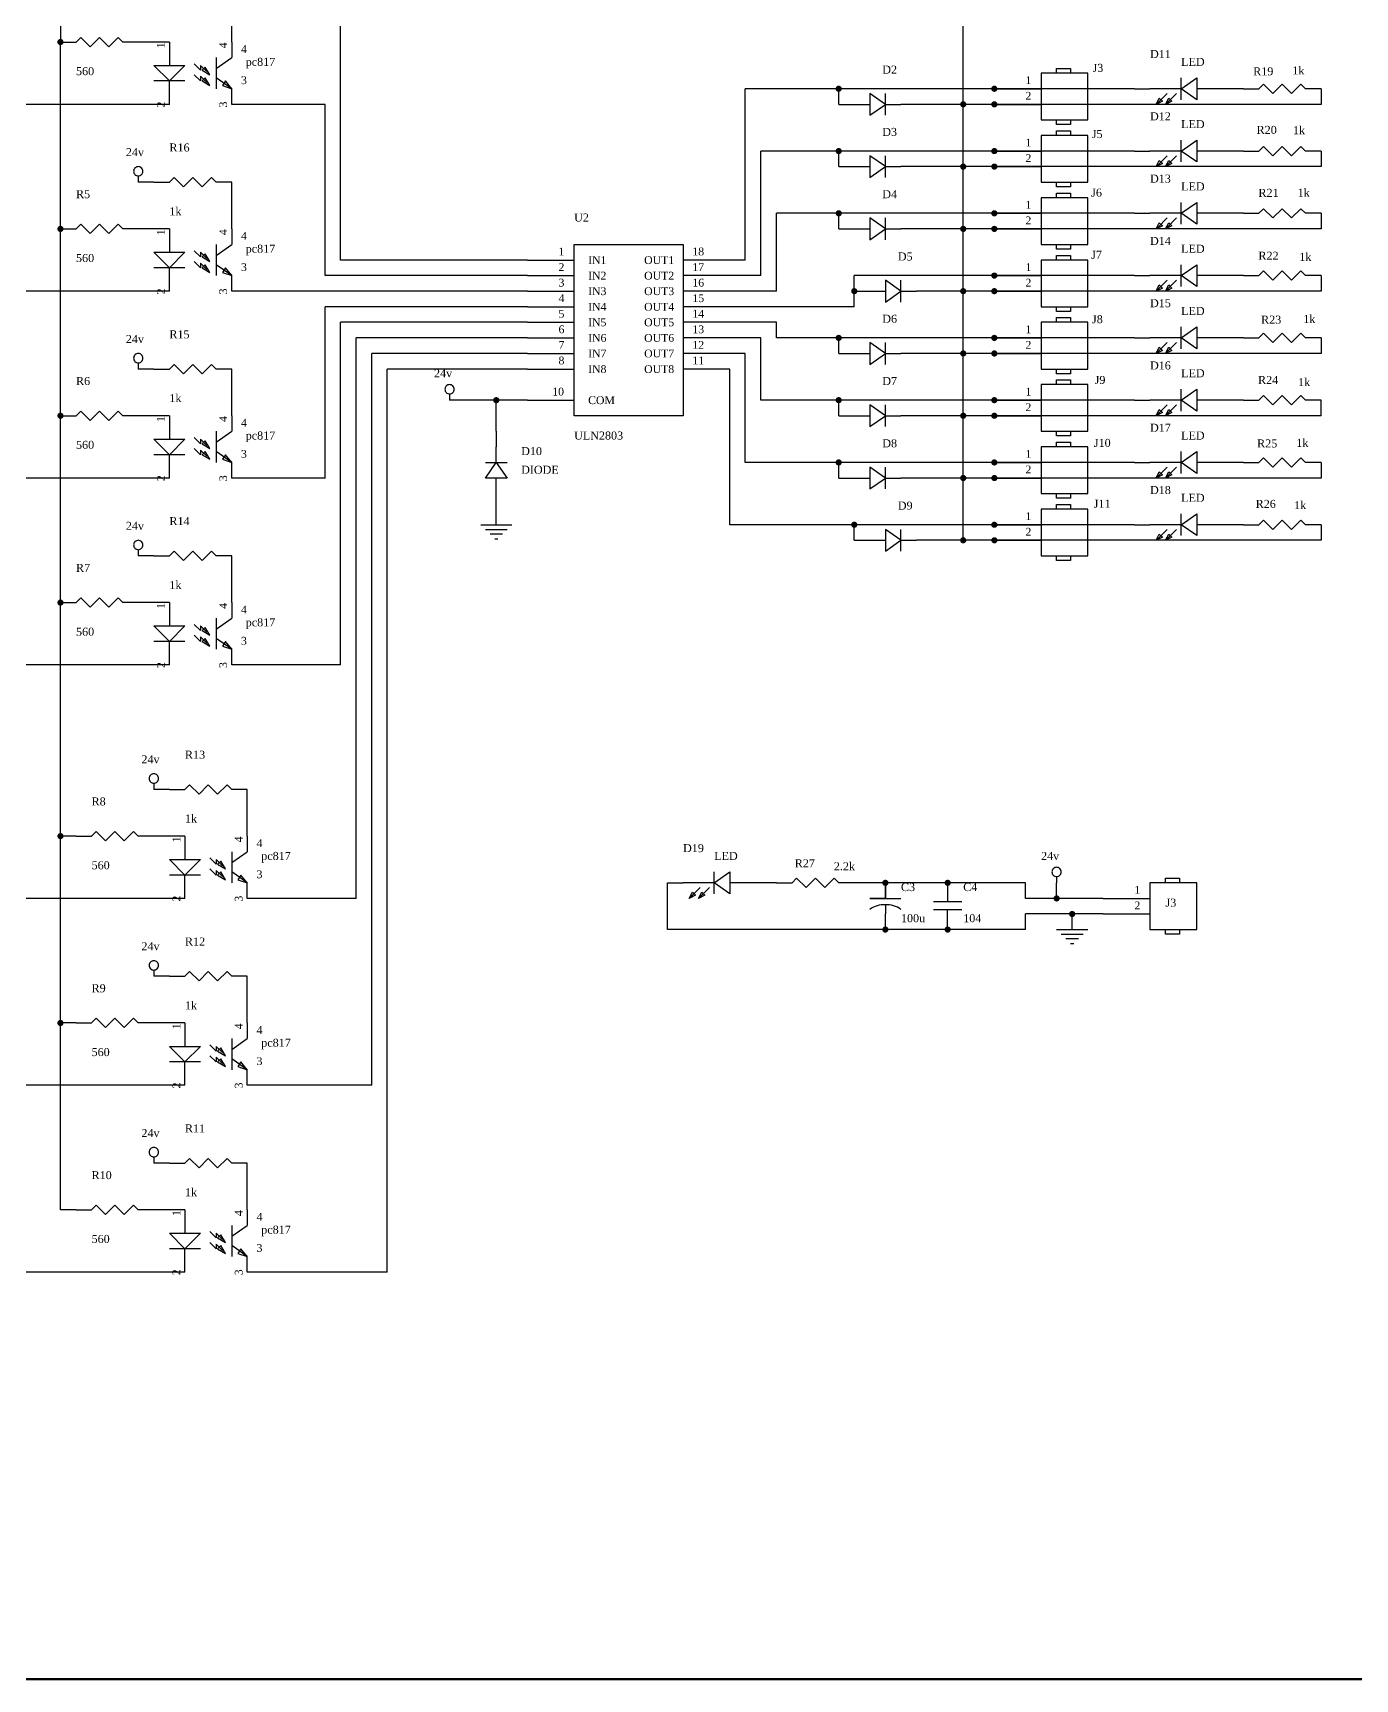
# Model space of a CAD drawing. Header units: inches. Extents: x 10 to 2893, y 8 to 851.
# Drawn here: x 193.2 to 409, y 9.5 to 278 of the extents above; entities that cross this region are included whole.
import ezdxf

# ---------------------------------------------------------------- set-up
doc = ezdxf.new("R2010")
doc.units = ezdxf.units.IN
doc.header["$MEASUREMENT"] = 0
doc.layers.add('net dam', color=7, linetype='Continuous', lineweight=35)
for name, color, linetype in [('PARTS', 7, 'Continuous'), ('PARTTEXT', 7, 'Continuous'), ('WIRE', 7, 'Continuous')]:
    doc.layers.add(name, color=color, linetype=linetype)
doc.styles.get("Standard").update_dxf_attribs({"font": 'times_0.ttf'})

msp = doc.modelspace()

# ---------------------------------------------------------------- linework, layer by layer
at = {"layer": 'net dam', "color": 7, "lineweight": 60}
msp.add_lwpolyline([(10.23, 9.5), (10.23, 850.5), (1199.23, 850.5), (1199.23, 9.5), (10.23, 9.5)], close=True, dxfattribs=at)
at = {"layer": 'PARTS'}
for p, q in [((197.69, 276.55), (200.23, 276.55)), ((210.39, 276.55), (207.85, 276.55)), ((215.47, 276.55), (215.47, 274.01)), ((225.63, 276.55), (225.63, 274.01)), ((215.47, 266.39), (215.47, 268.93)), ((225.63, 266.39), (225.63, 268.93)), ((350.09, 268.93), (357.71, 268.93)), ((372.95, 268.93), (375.49, 268.93)), ((388.19, 268.93), (385.65, 268.93)), ((390.73, 268.93), (393.27, 268.93)), ((403.43, 268.93), (400.89, 268.93)), ((324.69, 266.39), (327.23, 266.39)), ((337.39, 266.39), (334.85, 266.39)), ((350.09, 266.39), (357.71, 266.39)), ((350.09, 258.77), (357.71, 258.77)), ((372.95, 258.77), (375.49, 258.77)), ((388.19, 258.77), (385.65, 258.77)), ((390.73, 258.77), (393.27, 258.77)), ((403.43, 258.77), (400.89, 258.77)), ((324.69, 256.23), (327.23, 256.23)), ((337.39, 256.23), (334.85, 256.23)), ((350.09, 256.23), (357.71, 256.23)), ((212.93, 253.69), (215.47, 253.69)), ((225.63, 253.69), (223.09, 253.69)), ((350.09, 248.61), (357.71, 248.61)), ((372.95, 248.61), (375.49, 248.61)), ((388.19, 248.61), (385.65, 248.61)), ((390.73, 248.61), (393.27, 248.61)), ((403.43, 248.61), (400.89, 248.61)), ((197.69, 246.07), (200.23, 246.07)), ((210.39, 246.07), (207.85, 246.07)), ((215.47, 246.07), (215.47, 243.53)), ((225.63, 246.07), (225.63, 243.53)), ((324.69, 246.07), (327.23, 246.07)), ((337.39, 246.07), (334.85, 246.07)), ((350.09, 246.07), (357.71, 246.07)), ((273.89, 240.99), (281.51, 240.99)), ((306.91, 240.99), (299.29, 240.99)), ((215.47, 235.91), (215.47, 238.45)), ((225.63, 235.91), (225.63, 238.45)), ((273.89, 238.45), (281.51, 238.45)), ((306.91, 238.45), (299.29, 238.45)), ((350.09, 238.45), (357.71, 238.45)), ((372.95, 238.45), (375.49, 238.45)), ((388.19, 238.45), (385.65, 238.45)), ((390.73, 238.45), (393.27, 238.45)), ((403.43, 238.45), (400.89, 238.45)), ((273.89, 235.91), (281.51, 235.91)), ((306.91, 235.91), (299.29, 235.91)), ((327.23, 235.91), (329.77, 235.91)), ((339.93, 235.91), (337.39, 235.91)), ((350.09, 235.91), (357.71, 235.91)), ((273.89, 233.37), (281.51, 233.37)), ((306.91, 233.37), (299.29, 233.37)), ((273.89, 230.83), (281.51, 230.83)), ((273.89, 228.29), (281.51, 228.29)), ((306.91, 230.83), (299.29, 230.83)), ((306.91, 228.29), (299.29, 228.29)), ((350.09, 228.29), (357.71, 228.29)), ((372.95, 228.29), (375.49, 228.29)), ((388.19, 228.29), (385.65, 228.29)), ((390.73, 228.29), (393.27, 228.29)), ((403.43, 228.29), (400.89, 228.29)), ((273.89, 225.75), (281.51, 225.75)), ((306.91, 225.75), (299.29, 225.75)), ((324.69, 225.75), (327.23, 225.75)), ((337.39, 225.75), (334.85, 225.75)), ((350.09, 225.75), (357.71, 225.75)), ((212.93, 223.21), (215.47, 223.21)), ((225.63, 223.21), (223.09, 223.21)), ((273.89, 223.21), (281.51, 223.21)), ((306.91, 223.21), (299.29, 223.21)), ((273.89, 218.13), (281.51, 218.13)), ((350.09, 218.13), (357.71, 218.13)), ((372.95, 218.13), (375.49, 218.13)), ((388.19, 218.13), (385.65, 218.13)), ((390.73, 218.13), (393.27, 218.13)), ((403.43, 218.13), (400.89, 218.13)), ((197.69, 215.59), (200.23, 215.59)), ((210.39, 215.59), (207.85, 215.59)), ((215.47, 215.59), (215.47, 213.05)), ((225.63, 215.59), (225.63, 213.05)), ((324.69, 215.59), (327.23, 215.59)), ((337.39, 215.59), (334.85, 215.59)), ((350.09, 215.59), (357.71, 215.59)), ((268.81, 213.05), (268.81, 210.51)), ((215.47, 205.43), (215.47, 207.97)), ((225.63, 205.43), (225.63, 207.97)), ((350.09, 207.97), (357.71, 207.97)), ((372.95, 207.97), (375.49, 207.97)), ((388.19, 207.97), (385.65, 207.97)), ((390.73, 207.97), (393.27, 207.97)), ((403.43, 207.97), (400.89, 207.97)), ((324.69, 205.43), (327.23, 205.43)), ((337.39, 205.43), (334.85, 205.43)), ((350.09, 205.43), (357.71, 205.43)), ((268.81, 200.35), (268.81, 202.89)), ((350.09, 197.81), (357.71, 197.81)), ((372.95, 197.81), (375.49, 197.81)), ((388.19, 197.81), (385.65, 197.81)), ((390.73, 197.81), (393.27, 197.81)), ((403.43, 197.81), (400.89, 197.81)), ((327.23, 195.27), (329.77, 195.27)), ((339.93, 195.27), (337.39, 195.27)), ((350.09, 195.27), (357.71, 195.27)), ((212.93, 192.73), (215.47, 192.73)), ((225.63, 192.73), (223.09, 192.73)), ((197.69, 185.11), (200.23, 185.11)), ((210.39, 185.11), (207.85, 185.11)), ((215.47, 185.11), (215.47, 182.57)), ((225.63, 185.11), (225.63, 182.57)), ((215.47, 174.95), (215.47, 177.49)), ((225.63, 174.95), (225.63, 177.49)), ((215.47, 154.63), (218.01, 154.63)), ((228.17, 154.63), (225.63, 154.63)), ((200.23, 147.01), (202.77, 147.01)), ((212.93, 147.01), (210.39, 147.01)), ((218.01, 147.01), (218.01, 144.47)), ((228.17, 147.01), (228.17, 144.47)), ((218.01, 136.85), (218.01, 139.39)), ((228.17, 136.85), (228.17, 139.39)), ((296.75, 139.39), (299.29, 139.39)), ((311.99, 139.39), (309.45, 139.39)), ((314.53, 139.39), (317.07, 139.39)), ((327.23, 139.39), (324.69, 139.39)), ((332.31, 139.39), (332.31, 136.85)), ((342.47, 139.39), (342.47, 136.85)), ((332.31, 131.77), (332.31, 134.31)), ((342.47, 131.77), (342.47, 134.31)), ((367.87, 136.85), (375.49, 136.85)), ((367.87, 134.31), (375.49, 134.31)), ((215.47, 124.15), (218.01, 124.15)), ((228.17, 124.15), (225.63, 124.15)), ((200.23, 116.53), (202.77, 116.53)), ((212.93, 116.53), (210.39, 116.53)), ((218.01, 116.53), (218.01, 113.99)), ((228.17, 116.53), (228.17, 113.99)), ((218.01, 106.37), (218.01, 108.91)), ((228.17, 106.37), (228.17, 108.91)), ((215.47, 93.67), (218.01, 93.67)), ((228.17, 93.67), (225.63, 93.67)), ((200.23, 86.05), (202.77, 86.05)), ((212.93, 86.05), (210.39, 86.05)), ((218.01, 86.05), (218.01, 83.51)), ((228.17, 86.05), (228.17, 83.51)), ((218.01, 75.89), (218.01, 78.43)), ((228.17, 75.89), (228.17, 78.43))]:
    msp.add_line(p, q, dxfattribs=at)
for points in [[(200.23, 276.55), (200.99, 277.31)], [(200.99, 277.31), (202.52, 275.79)], [(202.52, 275.79), (204.04, 277.31)], [(204.04, 277.31), (205.56, 275.79)], [(205.56, 275.79), (207.09, 277.31)], [(207.09, 277.31), (207.85, 276.55)], [(215.47, 274.01), (215.47, 272.74)], [(223.09, 274.01), (223.09, 268.93)], [(223.09, 272.23), (225.63, 274.01)], [(220.55, 271.98), (219.53, 272.99)], [(220.55, 272.74), (220.55, 271.98)], [(221.57, 271.72), (220.55, 272.74)], [(360.25, 271.47), (360.25, 271.47), (360.25, 272.23), (362.54, 272.23), (362.54, 271.47)], [(218.01, 270.2), (212.93, 270.2)], [(215.47, 268.93), (215.47, 270.2)], [(220.55, 270.2), (219.53, 271.21)], [(220.55, 270.96), (220.55, 270.2)], [(221.57, 269.94), (220.55, 270.96)], [(225.63, 268.93), (223.09, 270.71)], [(380.57, 268.93), (375.49, 268.93)], [(380.57, 267.15), (380.57, 270.71)], [(385.65, 268.93), (383.11, 268.93)], [(393.27, 268.93), (394.03, 269.69)], [(394.03, 269.69), (395.56, 268.17)], [(395.56, 268.17), (397.08, 269.69)], [(397.08, 269.69), (398.6, 268.17)], [(398.6, 268.17), (400.13, 269.69)], [(400.13, 269.69), (400.89, 268.93)], [(327.23, 266.39), (329.77, 266.39)], [(332.31, 264.61), (332.31, 268.17)], [(332.31, 266.39), (334.85, 266.39)], [(376.76, 266.64), (378.28, 268.17)], [(378.28, 266.64), (379.81, 268.17)], [(362.54, 263.85), (362.54, 263.85), (362.54, 263.09), (360.25, 263.09), (360.25, 263.85)], [(360.25, 261.31), (360.25, 261.31), (360.25, 262.07), (362.54, 262.07), (362.54, 261.31)], [(380.57, 256.99), (380.57, 260.55)], [(332.31, 254.45), (332.31, 258.01)], [(380.57, 258.77), (375.49, 258.77)], [(376.76, 256.48), (378.28, 258.01)], [(378.28, 256.48), (379.81, 258.01)], [(385.65, 258.77), (383.11, 258.77)], [(393.27, 258.77), (394.03, 259.53)], [(394.03, 259.53), (395.56, 258.01)], [(395.56, 258.01), (397.08, 259.53)], [(397.08, 259.53), (398.6, 258.01)], [(398.6, 258.01), (400.13, 259.53)], [(400.13, 259.53), (400.89, 258.77)], [(327.23, 256.23), (329.77, 256.23)], [(332.31, 256.23), (334.85, 256.23)], [(210.39, 254.7), (210.39, 253.69)], [(215.47, 253.69), (216.23, 254.45)], [(216.23, 254.45), (217.76, 252.93)], [(217.76, 252.93), (219.28, 254.45)], [(219.28, 254.45), (220.8, 252.93)], [(220.8, 252.93), (222.33, 254.45)], [(222.33, 254.45), (223.09, 253.69)], [(362.54, 253.69), (362.54, 253.69), (362.54, 252.93), (360.25, 252.93), (360.25, 253.69)], [(360.25, 251.15), (360.25, 251.15), (360.25, 251.91), (362.54, 251.91), (362.54, 251.15)], [(380.57, 246.83), (380.57, 250.39)], [(332.31, 244.29), (332.31, 247.85)], [(380.57, 248.61), (375.49, 248.61)], [(376.76, 246.32), (378.28, 247.85)], [(378.28, 246.32), (379.81, 247.85)], [(385.65, 248.61), (383.11, 248.61)], [(393.27, 248.61), (394.03, 249.37)], [(394.03, 249.37), (395.56, 247.85)], [(395.56, 247.85), (397.08, 249.37)], [(397.08, 249.37), (398.6, 247.85)], [(398.6, 247.85), (400.13, 249.37)], [(400.13, 249.37), (400.89, 248.61)], [(200.23, 246.07), (200.99, 246.83)], [(200.99, 246.83), (202.52, 245.31)], [(202.52, 245.31), (204.04, 246.83)], [(204.04, 246.83), (205.56, 245.31)], [(205.56, 245.31), (207.09, 246.83)], [(207.09, 246.83), (207.85, 246.07)], [(327.23, 246.07), (329.77, 246.07)], [(332.31, 246.07), (334.85, 246.07)], [(215.47, 243.53), (215.47, 242.26)], [(220.55, 241.5), (219.53, 242.51)], [(220.55, 242.26), (220.55, 241.5)], [(221.57, 241.24), (220.55, 242.26)], [(223.09, 243.53), (223.09, 238.45)], [(223.09, 241.75), (225.63, 243.53)], [(362.54, 243.53), (362.54, 243.53), (362.54, 242.77), (360.25, 242.77), (360.25, 243.53)], [(360.25, 240.99), (360.25, 240.99), (360.25, 241.75), (362.54, 241.75), (362.54, 240.99)], [(218.01, 239.72), (212.93, 239.72)], [(215.47, 238.45), (215.47, 239.72)], [(220.55, 239.72), (219.53, 240.73)], [(220.55, 240.48), (220.55, 239.72)], [(221.57, 239.46), (220.55, 240.48)], [(225.63, 238.45), (223.09, 240.23)], [(380.57, 236.67), (380.57, 240.23)], [(393.27, 238.45), (394.03, 239.21)], [(394.03, 239.21), (395.56, 237.69)], [(395.56, 237.69), (397.08, 239.21)], [(397.08, 239.21), (398.6, 237.69)], [(398.6, 237.69), (400.13, 239.21)], [(400.13, 239.21), (400.89, 238.45)], [(334.85, 234.13), (334.85, 237.69)], [(380.57, 238.45), (375.49, 238.45)], [(376.76, 236.16), (378.28, 237.69)], [(378.28, 236.16), (379.81, 237.69)], [(385.65, 238.45), (383.11, 238.45)], [(329.77, 235.91), (332.31, 235.91)], [(334.85, 235.91), (337.39, 235.91)], [(362.54, 233.37), (362.54, 233.37), (362.54, 232.61), (360.25, 232.61), (360.25, 233.37)], [(360.25, 230.83), (360.25, 230.83), (360.25, 231.59), (362.54, 231.59), (362.54, 230.83)], [(380.57, 228.29), (375.49, 228.29)], [(380.57, 226.51), (380.57, 230.07)], [(385.65, 228.29), (383.11, 228.29)], [(393.27, 228.29), (394.03, 229.05)], [(394.03, 229.05), (395.56, 227.53)], [(395.56, 227.53), (397.08, 229.05)], [(397.08, 229.05), (398.6, 227.53)], [(398.6, 227.53), (400.13, 229.05)], [(400.13, 229.05), (400.89, 228.29)], [(327.23, 225.75), (329.77, 225.75)], [(332.31, 223.97), (332.31, 227.53)], [(332.31, 225.75), (334.85, 225.75)], [(376.76, 226), (378.28, 227.53)], [(378.28, 226), (379.81, 227.53)], [(210.39, 224.22), (210.39, 223.21)], [(215.47, 223.21), (216.23, 223.97)], [(216.23, 223.97), (217.76, 222.45)], [(217.76, 222.45), (219.28, 223.97)], [(219.28, 223.97), (220.8, 222.45)], [(220.8, 222.45), (222.33, 223.97)], [(222.33, 223.97), (223.09, 223.21)], [(362.54, 223.21), (362.54, 223.21), (362.54, 222.45), (360.25, 222.45), (360.25, 223.21)], [(360.25, 220.67), (360.25, 220.67), (360.25, 221.43), (362.54, 221.43), (362.54, 220.67)], [(261.19, 219.14), (261.19, 218.13)], [(380.57, 218.13), (375.49, 218.13)], [(380.57, 216.35), (380.57, 219.91)], [(385.65, 218.13), (383.11, 218.13)], [(393.27, 218.13), (394.03, 218.89)], [(394.03, 218.89), (395.56, 217.37)], [(395.56, 217.37), (397.08, 218.89)], [(397.08, 218.89), (398.6, 217.37)], [(398.6, 217.37), (400.13, 218.89)], [(400.13, 218.89), (400.89, 218.13)], [(200.23, 215.59), (200.99, 216.35)], [(200.99, 216.35), (202.52, 214.83)], [(202.52, 214.83), (204.04, 216.35)], [(204.04, 216.35), (205.56, 214.83)], [(205.56, 214.83), (207.09, 216.35)], [(207.09, 216.35), (207.85, 215.59)], [(327.23, 215.59), (329.77, 215.59)], [(332.31, 213.81), (332.31, 217.37)], [(332.31, 215.59), (334.85, 215.59)], [(376.76, 215.84), (378.28, 217.37)], [(378.28, 215.84), (379.81, 217.37)], [(215.47, 213.05), (215.47, 211.78)], [(223.09, 213.05), (223.09, 207.97)], [(223.09, 211.27), (225.63, 213.05)], [(362.54, 213.05), (362.54, 213.05), (362.54, 212.29), (360.25, 212.29), (360.25, 213.05)], [(220.55, 211.02), (219.53, 212.03)], [(220.55, 209.24), (219.53, 210.25)], [(220.55, 211.78), (220.55, 211.02)], [(221.57, 210.76), (220.55, 211.78)], [(220.55, 210), (220.55, 209.24)], [(221.57, 208.98), (220.55, 210)], [(225.63, 207.97), (223.09, 209.75)], [(268.81, 207.97), (268.81, 210.51)], [(360.25, 210.51), (360.25, 210.51), (360.25, 211.27), (362.54, 211.27), (362.54, 210.51)], [(380.57, 206.19), (380.57, 209.75)], [(218.01, 209.24), (212.93, 209.24)], [(215.47, 207.97), (215.47, 209.24)], [(267.03, 207.97), (270.59, 207.97)], [(332.31, 203.65), (332.31, 207.21)], [(380.57, 207.97), (375.49, 207.97)], [(376.76, 205.68), (378.28, 207.21)], [(378.28, 205.68), (379.81, 207.21)], [(385.65, 207.97), (383.11, 207.97)], [(393.27, 207.97), (394.03, 208.73)], [(394.03, 208.73), (395.56, 207.21)], [(395.56, 207.21), (397.08, 208.73)], [(397.08, 208.73), (398.6, 207.21)], [(398.6, 207.21), (400.13, 208.73)], [(400.13, 208.73), (400.89, 207.97)], [(268.81, 202.89), (268.81, 205.43)], [(327.23, 205.43), (329.77, 205.43)], [(332.31, 205.43), (334.85, 205.43)], [(362.54, 202.89), (362.54, 202.89), (362.54, 202.13), (360.25, 202.13), (360.25, 202.89)], [(360.25, 200.35), (360.25, 200.35), (360.25, 201.11), (362.54, 201.11), (362.54, 200.35)], [(380.57, 196.03), (380.57, 199.59)], [(266.27, 197.81), (271.35, 197.81)], [(267.03, 197.05), (270.59, 197.05)], [(269.83, 196.28), (267.79, 196.28)], [(334.85, 193.49), (334.85, 197.05)], [(380.57, 197.81), (375.49, 197.81)], [(376.76, 195.52), (378.28, 197.05)], [(378.28, 195.52), (379.81, 197.05)], [(385.65, 197.81), (383.11, 197.81)], [(393.27, 197.81), (394.03, 198.57)], [(394.03, 198.57), (395.56, 197.05)], [(395.56, 197.05), (397.08, 198.57)], [(397.08, 198.57), (398.6, 197.05)], [(398.6, 197.05), (400.13, 198.57)], [(400.13, 198.57), (400.89, 197.81)], [(210.39, 193.74), (210.39, 192.73)], [(215.47, 192.73), (216.23, 193.49)], [(216.23, 193.49), (217.76, 191.97)], [(217.76, 191.97), (219.28, 193.49)], [(219.28, 193.49), (220.8, 191.97)], [(220.8, 191.97), (222.33, 193.49)], [(222.33, 193.49), (223.09, 192.73)], [(268.56, 195.52), (269.06, 195.52)], [(329.77, 195.27), (332.31, 195.27)], [(334.85, 195.27), (337.39, 195.27)], [(362.54, 192.73), (362.54, 192.73), (362.54, 191.97), (360.25, 191.97), (360.25, 192.73)], [(200.23, 185.11), (200.99, 185.87)], [(200.99, 185.87), (202.52, 184.35)], [(202.52, 184.35), (204.04, 185.87)], [(204.04, 185.87), (205.56, 184.35)], [(205.56, 184.35), (207.09, 185.87)], [(207.09, 185.87), (207.85, 185.11)], [(215.47, 182.57), (215.47, 181.3)], [(220.55, 180.54), (219.53, 181.55)], [(220.55, 181.3), (220.55, 180.54)], [(221.57, 180.28), (220.55, 181.3)], [(223.09, 182.57), (223.09, 177.49)], [(223.09, 180.79), (225.63, 182.57)], [(218.01, 178.76), (212.93, 178.76)], [(215.47, 177.49), (215.47, 178.76)], [(220.55, 178.76), (219.53, 179.77)], [(220.55, 179.52), (220.55, 178.76)], [(221.57, 178.5), (220.55, 179.52)], [(225.63, 177.49), (223.09, 179.27)], [(212.93, 155.64), (212.93, 154.63)], [(218.01, 154.63), (218.77, 155.39)], [(218.77, 155.39), (220.3, 153.87)], [(220.3, 153.87), (221.82, 155.39)], [(221.82, 155.39), (223.34, 153.87)], [(223.34, 153.87), (224.87, 155.39)], [(224.87, 155.39), (225.63, 154.63)], [(202.77, 147.01), (203.53, 147.77)], [(203.53, 147.77), (205.06, 146.25)], [(205.06, 146.25), (206.58, 147.77)], [(206.58, 147.77), (208.1, 146.25)], [(208.1, 146.25), (209.63, 147.77)], [(209.63, 147.77), (210.39, 147.01)], [(218.01, 144.47), (218.01, 143.2)], [(223.09, 142.44), (222.07, 143.45)], [(223.09, 143.2), (223.09, 142.44)], [(224.11, 142.18), (223.09, 143.2)], [(225.63, 144.47), (225.63, 139.39)], [(225.63, 142.69), (228.17, 144.47)], [(220.55, 140.66), (215.47, 140.66)], [(218.01, 139.39), (218.01, 140.66)], [(223.09, 140.66), (222.07, 141.67)], [(223.09, 141.42), (223.09, 140.66)], [(224.11, 140.4), (223.09, 141.42)], [(228.17, 139.39), (225.63, 141.17)], [(304.37, 137.61), (304.37, 141.17)], [(317.07, 139.39), (317.83, 140.15)], [(317.83, 140.15), (319.36, 138.63)], [(319.36, 138.63), (320.88, 140.15)], [(320.88, 140.15), (322.4, 138.63)], [(322.4, 138.63), (323.93, 140.15)], [(323.93, 140.15), (324.69, 139.39)], [(360.25, 140.4), (360.25, 139.39)], [(378.03, 139.39), (378.03, 139.39), (378.03, 140.15), (380.32, 140.15), (380.32, 139.39)], [(304.37, 139.39), (299.29, 139.39)], [(300.56, 137.1), (302.08, 138.63)], [(302.08, 137.1), (303.61, 138.63)], [(309.45, 139.39), (306.91, 139.39)], [(329.77, 136.85), (334.85, 136.85)], [(332.31, 135.83), (332.31, 134.31)], [(340.18, 136.34), (344.76, 136.34)], [(340.18, 135.07), (344.76, 135.07)], [(342.47, 136.85), (342.47, 136.34)], [(342.47, 134.31), (342.47, 135.07)], [(360.25, 131.77), (365.33, 131.77)], [(380.32, 131.77), (380.32, 131.77), (380.32, 131.01), (378.03, 131.01), (378.03, 131.77)], [(361.01, 131.01), (364.57, 131.01)], [(363.81, 130.24), (361.77, 130.24)], [(362.54, 129.48), (363.04, 129.48)], [(212.93, 125.16), (212.93, 124.15)], [(218.01, 124.15), (218.77, 124.91)], [(218.77, 124.91), (220.3, 123.39)], [(220.3, 123.39), (221.82, 124.91)], [(221.82, 124.91), (223.34, 123.39)], [(223.34, 123.39), (224.87, 124.91)], [(224.87, 124.91), (225.63, 124.15)], [(202.77, 116.53), (203.53, 117.29)], [(203.53, 117.29), (205.06, 115.77)], [(205.06, 115.77), (206.58, 117.29)], [(206.58, 117.29), (208.1, 115.77)], [(208.1, 115.77), (209.63, 117.29)], [(209.63, 117.29), (210.39, 116.53)], [(218.01, 113.99), (218.01, 112.72)], [(223.09, 111.96), (222.07, 112.97)], [(225.63, 113.99), (225.63, 108.91)], [(225.63, 112.21), (228.17, 113.99)], [(220.55, 110.18), (215.47, 110.18)], [(218.01, 108.91), (218.01, 110.18)], [(223.09, 110.18), (222.07, 111.19)], [(223.09, 112.72), (223.09, 111.96)], [(224.11, 111.7), (223.09, 112.72)], [(223.09, 110.94), (223.09, 110.18)], [(224.11, 109.92), (223.09, 110.94)], [(228.17, 108.91), (225.63, 110.69)], [(212.93, 94.68), (212.93, 93.67)], [(218.01, 93.67), (218.77, 94.43)], [(218.77, 94.43), (220.3, 92.91)], [(220.3, 92.91), (221.82, 94.43)], [(221.82, 94.43), (223.34, 92.91)], [(223.34, 92.91), (224.87, 94.43)], [(224.87, 94.43), (225.63, 93.67)], [(202.77, 86.05), (203.53, 86.81)], [(203.53, 86.81), (205.06, 85.29)], [(205.06, 85.29), (206.58, 86.81)], [(206.58, 86.81), (208.1, 85.29)], [(208.1, 85.29), (209.63, 86.81)], [(209.63, 86.81), (210.39, 86.05)], [(218.01, 83.51), (218.01, 82.24)], [(225.63, 83.51), (225.63, 78.43)], [(225.63, 81.73), (228.17, 83.51)], [(223.09, 81.48), (222.07, 82.49)], [(223.09, 79.7), (222.07, 80.71)], [(223.09, 82.24), (223.09, 81.48)], [(224.11, 81.22), (223.09, 82.24)], [(220.55, 79.7), (215.47, 79.7)], [(218.01, 78.43), (218.01, 79.7)], [(223.09, 80.46), (223.09, 79.7)], [(224.11, 79.44), (223.09, 80.46)], [(228.17, 78.43), (225.63, 80.21)]]:
    msp.add_lwpolyline(points, dxfattribs=at)
for points in [[(215.47, 270.2), (212.93, 272.74), (218.01, 272.74), (215.47, 270.2)], [(222.07, 271.21), (221.31, 272.48), (220.8, 271.98), (222.07, 271.21)], [(365.33, 271.47), (357.71, 271.47), (357.71, 263.85), (365.33, 263.85)], [(222.07, 269.44), (221.31, 270.71), (220.8, 270.2), (222.07, 269.44)], [(225.63, 268.93), (224.61, 270.2), (224.11, 269.44), (225.63, 268.93)], [(380.57, 268.93), (380.57, 268.93), (383.11, 270.71), (383.11, 267.15), (380.57, 268.93)], [(332.31, 266.39), (332.31, 266.39), (329.77, 268.17), (329.77, 264.61), (332.31, 266.39)], [(377.52, 266.9), (377.52, 266.9), (376.51, 266.39), (377.01, 267.4), (377.52, 266.9)], [(379.05, 266.9), (379.05, 266.9), (378.03, 266.39), (378.54, 267.4), (379.05, 266.9)], [(365.33, 261.31), (357.71, 261.31), (357.71, 253.69), (365.33, 253.69)], [(380.57, 258.77), (380.57, 258.77), (383.11, 260.55), (383.11, 256.99), (380.57, 258.77)], [(332.31, 256.23), (332.31, 256.23), (329.77, 258.01), (329.77, 254.45), (332.31, 256.23)], [(377.52, 256.74), (377.52, 256.74), (376.51, 256.23), (377.01, 257.24), (377.52, 256.74)], [(379.05, 256.74), (379.05, 256.74), (378.03, 256.23), (378.54, 257.24), (379.05, 256.74)], [(365.33, 251.15), (357.71, 251.15), (357.71, 243.53), (365.33, 243.53)], [(380.57, 248.61), (380.57, 248.61), (383.11, 250.39), (383.11, 246.83), (380.57, 248.61)], [(332.31, 246.07), (332.31, 246.07), (329.77, 247.85), (329.77, 244.29), (332.31, 246.07)], [(377.52, 246.58), (377.52, 246.58), (376.51, 246.07), (377.01, 247.08), (377.52, 246.58)], [(379.05, 246.58), (379.05, 246.58), (378.03, 246.07), (378.54, 247.08), (379.05, 246.58)], [(215.47, 239.72), (212.93, 242.26), (218.01, 242.26), (215.47, 239.72)], [(222.07, 240.73), (221.31, 242), (220.8, 241.5), (222.07, 240.73)], [(281.51, 243.53), (299.29, 243.53), (299.29, 215.59), (281.51, 215.59)], [(222.07, 238.96), (221.31, 240.23), (220.8, 239.72), (222.07, 238.96)], [(225.63, 238.45), (224.61, 239.72), (224.11, 238.96), (225.63, 238.45)], [(365.33, 240.99), (357.71, 240.99), (357.71, 233.37), (365.33, 233.37)], [(380.57, 238.45), (380.57, 238.45), (383.11, 240.23), (383.11, 236.67), (380.57, 238.45)], [(334.85, 235.91), (334.85, 235.91), (332.31, 237.69), (332.31, 234.13), (334.85, 235.91)], [(377.52, 236.42), (377.52, 236.42), (376.51, 235.91), (377.01, 236.92), (377.52, 236.42)], [(379.05, 236.42), (379.05, 236.42), (378.03, 235.91), (378.54, 236.92), (379.05, 236.42)], [(365.33, 230.83), (357.71, 230.83), (357.71, 223.21), (365.33, 223.21)], [(380.57, 228.29), (380.57, 228.29), (383.11, 230.07), (383.11, 226.51), (380.57, 228.29)], [(332.31, 225.75), (332.31, 225.75), (329.77, 227.53), (329.77, 223.97), (332.31, 225.75)], [(377.52, 226.26), (377.52, 226.26), (376.51, 225.75), (377.01, 226.76), (377.52, 226.26)], [(379.05, 226.26), (379.05, 226.26), (378.03, 225.75), (378.54, 226.76), (379.05, 226.26)], [(365.33, 220.67), (357.71, 220.67), (357.71, 213.05), (365.33, 213.05)], [(380.57, 218.13), (380.57, 218.13), (383.11, 219.91), (383.11, 216.35), (380.57, 218.13)], [(332.31, 215.59), (332.31, 215.59), (329.77, 217.37), (329.77, 213.81), (332.31, 215.59)], [(377.52, 216.1), (377.52, 216.1), (376.51, 215.59), (377.01, 216.6), (377.52, 216.1)], [(379.05, 216.1), (379.05, 216.1), (378.03, 215.59), (378.54, 216.6), (379.05, 216.1)], [(215.47, 209.24), (212.93, 211.78), (218.01, 211.78), (215.47, 209.24)], [(222.07, 210.25), (221.31, 211.52), (220.8, 211.02), (222.07, 210.25)], [(222.07, 208.48), (221.31, 209.75), (220.8, 209.24), (222.07, 208.48)], [(365.33, 210.51), (357.71, 210.51), (357.71, 202.89), (365.33, 202.89)], [(380.57, 207.97), (380.57, 207.97), (383.11, 209.75), (383.11, 206.19), (380.57, 207.97)], [(225.63, 207.97), (224.61, 209.24), (224.11, 208.48), (225.63, 207.97)], [(268.81, 207.97), (268.81, 207.97), (270.59, 205.43), (267.03, 205.43), (268.81, 207.97)], [(332.31, 205.43), (332.31, 205.43), (329.77, 207.21), (329.77, 203.65), (332.31, 205.43)], [(377.52, 205.94), (377.52, 205.94), (376.51, 205.43), (377.01, 206.44), (377.52, 205.94)], [(379.05, 205.94), (379.05, 205.94), (378.03, 205.43), (378.54, 206.44), (379.05, 205.94)], [(365.33, 200.35), (357.71, 200.35), (357.71, 192.73), (365.33, 192.73)], [(380.57, 197.81), (380.57, 197.81), (383.11, 199.59), (383.11, 196.03), (380.57, 197.81)], [(334.85, 195.27), (334.85, 195.27), (332.31, 197.05), (332.31, 193.49), (334.85, 195.27)], [(377.52, 195.78), (377.52, 195.78), (376.51, 195.27), (377.01, 196.28), (377.52, 195.78)], [(379.05, 195.78), (379.05, 195.78), (378.03, 195.27), (378.54, 196.28), (379.05, 195.78)], [(215.47, 178.76), (212.93, 181.3), (218.01, 181.3), (215.47, 178.76)], [(222.07, 179.77), (221.31, 181.04), (220.8, 180.54), (222.07, 179.77)], [(222.07, 178), (221.31, 179.27), (220.8, 178.76), (222.07, 178)], [(225.63, 177.49), (224.61, 178.76), (224.11, 178), (225.63, 177.49)], [(218.01, 140.66), (215.47, 143.2), (220.55, 143.2), (218.01, 140.66)], [(224.61, 141.67), (223.85, 142.94), (223.34, 142.44), (224.61, 141.67)], [(224.61, 139.9), (223.85, 141.17), (223.34, 140.66), (224.61, 139.9)], [(228.17, 139.39), (227.15, 140.66), (226.65, 139.9), (228.17, 139.39)], [(304.37, 139.39), (304.37, 139.39), (306.91, 141.17), (306.91, 137.61), (304.37, 139.39)], [(301.32, 137.36), (301.32, 137.36), (300.31, 136.85), (300.81, 137.86), (301.32, 137.36)], [(302.85, 137.36), (302.85, 137.36), (301.83, 136.85), (302.34, 137.86), (302.85, 137.36)], [(383.11, 139.39), (375.49, 139.39), (375.49, 131.77), (383.11, 131.77)], [(218.01, 110.18), (215.47, 112.72), (220.55, 112.72), (218.01, 110.18)], [(224.61, 111.19), (223.85, 112.46), (223.34, 111.96), (224.61, 111.19)], [(224.61, 109.42), (223.85, 110.69), (223.34, 110.18), (224.61, 109.42)], [(228.17, 108.91), (227.15, 110.18), (226.65, 109.42), (228.17, 108.91)], [(218.01, 79.7), (215.47, 82.24), (220.55, 82.24), (218.01, 79.7)], [(224.61, 80.71), (223.85, 81.98), (223.34, 81.48), (224.61, 80.71)], [(224.61, 78.94), (223.85, 80.21), (223.34, 79.7), (224.61, 78.94)], [(228.17, 78.43), (227.15, 79.7), (226.65, 78.94), (228.17, 78.43)]]:
    msp.add_lwpolyline(points, close=True, dxfattribs=at)
for points in [[(211.15, 255.47, 0.0985), (211.09, 255.76, 0.0985), (210.93, 256.01, 0.0985), (210.68, 256.17, 0.0985), (210.39, 256.23, 0.0985), (210.1, 256.17, 0.0985), (209.85, 256.01, 0.0985), (209.69, 255.76, 0.0985), (209.63, 255.47, 0.0985), (209.69, 255.18, 0.0985), (209.85, 254.93, 0.0985), (210.1, 254.76, 0.0985), (210.39, 254.7, 0.0985), (210.68, 254.76, 0.0985), (210.93, 254.93, 0.0985), (211.09, 255.18, 0.0985)], [(211.15, 224.99, 0.0985), (211.09, 225.28, 0.0985), (210.93, 225.53, 0.0985), (210.68, 225.69, 0.0985), (210.39, 225.75, 0.0985), (210.1, 225.69, 0.0985), (209.85, 225.53, 0.0985), (209.69, 225.28, 0.0985), (209.63, 224.99, 0.0985), (209.69, 224.7, 0.0985), (209.85, 224.45, 0.0985), (210.1, 224.28, 0.0985), (210.39, 224.22, 0.0985), (210.68, 224.28, 0.0985), (210.93, 224.45, 0.0985), (211.09, 224.7, 0.0985)], [(261.95, 219.91, 0.0985), (261.89, 220.2, 0.0985), (261.73, 220.45, 0.0985), (261.48, 220.61, 0.0985), (261.19, 220.67, 0.0985), (260.9, 220.61, 0.0985), (260.65, 220.45, 0.0985), (260.49, 220.2, 0.0985), (260.43, 219.91, 0.0985), (260.49, 219.62, 0.0985), (260.65, 219.37, 0.0985), (260.9, 219.2, 0.0985), (261.19, 219.14, 0.0985), (261.48, 219.2, 0.0985), (261.73, 219.37, 0.0985), (261.89, 219.62, 0.0985)], [(211.15, 194.51, 0.0985), (211.09, 194.8, 0.0985), (210.93, 195.05, 0.0985), (210.68, 195.21, 0.0985), (210.39, 195.27, 0.0985), (210.1, 195.21, 0.0985), (209.85, 195.05, 0.0985), (209.69, 194.8, 0.0985), (209.63, 194.51, 0.0985), (209.69, 194.22, 0.0985), (209.85, 193.97, 0.0985), (210.1, 193.8, 0.0985), (210.39, 193.74, 0.0985), (210.68, 193.8, 0.0985), (210.93, 193.97, 0.0985), (211.09, 194.22, 0.0985)], [(213.69, 156.41, 0.0985), (213.63, 156.7, 0.0985), (213.47, 156.95, 0.0985), (213.22, 157.11, 0.0985), (212.93, 157.17, 0.0985), (212.64, 157.11, 0.0985), (212.39, 156.95, 0.0985), (212.23, 156.7, 0.0985), (212.17, 156.41, 0.0985), (212.23, 156.12, 0.0985), (212.39, 155.87, 0.0985), (212.64, 155.7, 0.0985), (212.93, 155.64, 0.0985), (213.22, 155.7, 0.0985), (213.47, 155.87, 0.0985), (213.63, 156.12, 0.0985)], [(361.01, 141.17, 0.0985), (360.95, 141.46, 0.0985), (360.79, 141.71, 0.0985), (360.54, 141.87, 0.0985), (360.25, 141.93, 0.0985), (359.96, 141.87, 0.0985), (359.71, 141.71, 0.0985), (359.55, 141.46, 0.0985), (359.49, 141.17, 0.0985), (359.55, 140.88, 0.0985), (359.71, 140.63, 0.0985), (359.96, 140.46, 0.0985), (360.25, 140.4, 0.0985), (360.54, 140.46, 0.0985), (360.79, 140.63, 0.0985), (360.95, 140.88, 0.0985)], [(213.69, 125.93, 0.0985), (213.63, 126.22, 0.0985), (213.47, 126.47, 0.0985), (213.22, 126.63, 0.0985), (212.93, 126.69, 0.0985), (212.64, 126.63, 0.0985), (212.39, 126.47, 0.0985), (212.23, 126.22, 0.0985), (212.17, 125.93, 0.0985), (212.23, 125.64, 0.0985), (212.39, 125.39, 0.0985), (212.64, 125.22, 0.0985), (212.93, 125.16, 0.0985), (213.22, 125.22, 0.0985), (213.47, 125.39, 0.0985), (213.63, 125.64, 0.0985)], [(213.69, 95.45, 0.0985), (213.63, 95.74, 0.0985), (213.47, 95.99, 0.0985), (213.22, 96.15, 0.0985), (212.93, 96.21, 0.0985), (212.64, 96.15, 0.0985), (212.39, 95.99, 0.0985), (212.23, 95.74, 0.0985), (212.17, 95.45, 0.0985), (212.23, 95.16, 0.0985), (212.39, 94.91, 0.0985), (212.64, 94.74, 0.0985), (212.93, 94.68, 0.0985), (213.22, 94.74, 0.0985), (213.47, 94.91, 0.0985), (213.63, 95.16, 0.0985)]]:
    msp.add_lwpolyline(points, format="xyb", close=True, dxfattribs=at)
for points in [[(332.31, 135.83, 0.1654), (329.77, 135.07)], [(334.85, 135.07, 0.1654), (332.31, 135.83)]]:
    msp.add_lwpolyline(points, format="xyb", dxfattribs=at)
at = {"layer": 'WIRE'}
for points in [[(197.69, 307.03), (197.69, 276.55)], [(243.41, 240.99), (243.41, 296.87)], [(225.63, 276.55), (225.63, 284.17)], [(345.01, 266.39), (345.01, 281.63)], [(197.69, 246.07), (197.69, 276.55)], [(215.47, 276.55), (210.39, 276.55)], [(309.45, 240.99), (309.45, 268.93)], [(324.69, 268.93), (309.45, 268.93)], [(350.09, 268.93), (324.69, 268.93)], [(324.69, 266.39), (324.69, 268.93)], [(372.95, 268.93), (350.09, 268.93)], [(390.73, 268.93), (388.19, 268.93)], [(403.43, 268.93), (403.43, 266.39)], [(215.47, 266.39), (179.91, 266.39)], [(240.87, 266.39), (225.63, 266.39)], [(240.87, 238.45), (240.87, 266.39)], [(345.01, 266.39), (337.39, 266.39)], [(350.09, 266.39), (345.01, 266.39)], [(345.01, 256.23), (345.01, 266.39)], [(403.43, 266.39), (350.09, 266.39)], [(311.99, 238.45), (311.99, 258.77)], [(324.69, 258.77), (311.99, 258.77)], [(350.09, 258.77), (324.69, 258.77)], [(324.69, 256.23), (324.69, 258.77)], [(372.95, 258.77), (350.09, 258.77)], [(390.73, 258.77), (388.19, 258.77)], [(403.43, 258.77), (403.43, 256.23)], [(345.01, 256.23), (337.39, 256.23)], [(350.09, 256.23), (345.01, 256.23)], [(345.01, 246.07), (345.01, 256.23)], [(403.43, 256.23), (350.09, 256.23)], [(212.93, 253.69), (210.39, 253.69)], [(225.63, 246.07), (225.63, 253.69)], [(314.53, 235.91), (314.53, 248.61)], [(324.69, 248.61), (314.53, 248.61)], [(350.09, 248.61), (324.69, 248.61)], [(324.69, 246.07), (324.69, 248.61)], [(372.95, 248.61), (350.09, 248.61)], [(390.73, 248.61), (388.19, 248.61)], [(403.43, 248.61), (403.43, 246.07)], [(197.69, 215.59), (197.69, 246.07)], [(215.47, 246.07), (210.39, 246.07)], [(345.01, 246.07), (337.39, 246.07)], [(350.09, 246.07), (345.01, 246.07)], [(345.01, 235.91), (345.01, 246.07)], [(403.43, 246.07), (350.09, 246.07)], [(273.89, 240.99), (243.41, 240.99)], [(309.45, 240.99), (306.91, 240.99)], [(273.89, 238.45), (240.87, 238.45)], [(311.99, 238.45), (306.91, 238.45)], [(350.09, 238.45), (327.23, 238.45)], [(327.23, 235.91), (327.23, 238.45)], [(372.95, 238.45), (350.09, 238.45)], [(390.73, 238.45), (388.19, 238.45)], [(403.43, 238.45), (403.43, 235.91)], [(215.47, 235.91), (184.99, 235.91)], [(273.89, 235.91), (225.63, 235.91)], [(314.53, 235.91), (306.91, 235.91)], [(327.23, 233.37), (327.23, 235.91)], [(345.01, 235.91), (339.93, 235.91)], [(350.09, 235.91), (345.01, 235.91)], [(345.01, 225.75), (345.01, 235.91)], [(403.43, 235.91), (350.09, 235.91)], [(273.89, 233.37), (240.87, 233.37)], [(240.87, 205.43), (240.87, 233.37)], [(327.23, 233.37), (306.91, 233.37)], [(273.89, 230.83), (243.41, 230.83)], [(243.41, 174.95), (243.41, 230.83)], [(273.89, 228.29), (245.95, 228.29)], [(245.95, 136.85), (245.95, 228.29)], [(314.53, 230.83), (306.91, 230.83)], [(311.99, 228.29), (306.91, 228.29)], [(311.99, 218.13), (311.99, 228.29)], [(314.53, 228.29), (314.53, 230.83)], [(324.69, 228.29), (314.53, 228.29)], [(350.09, 228.29), (324.69, 228.29)], [(324.69, 225.75), (324.69, 228.29)], [(372.95, 228.29), (350.09, 228.29)], [(390.73, 228.29), (388.19, 228.29)], [(403.43, 228.29), (403.43, 225.75)], [(273.89, 225.75), (248.49, 225.75)], [(248.49, 106.37), (248.49, 225.75)], [(309.45, 225.75), (306.91, 225.75)], [(309.45, 207.97), (309.45, 225.75)], [(345.01, 225.75), (337.39, 225.75)], [(345.01, 215.59), (345.01, 225.75)], [(350.09, 225.75), (345.01, 225.75)], [(403.43, 225.75), (350.09, 225.75)], [(212.93, 223.21), (210.39, 223.21)], [(225.63, 215.59), (225.63, 223.21)], [(273.89, 223.21), (251.03, 223.21)], [(251.03, 75.89), (251.03, 223.21)], [(306.91, 197.81), (306.91, 223.21)], [(268.81, 218.13), (261.19, 218.13)], [(268.81, 213.05), (268.81, 218.13)], [(273.89, 218.13), (268.81, 218.13)], [(324.69, 218.13), (311.99, 218.13)], [(324.69, 215.59), (324.69, 218.13)], [(350.09, 218.13), (324.69, 218.13)], [(372.95, 218.13), (350.09, 218.13)], [(390.73, 218.13), (388.19, 218.13)], [(403.43, 215.59), (403.43, 218.13)], [(197.69, 185.11), (197.69, 215.59)], [(215.47, 215.59), (210.39, 215.59)], [(345.01, 215.59), (337.39, 215.59)], [(345.01, 205.43), (345.01, 215.59)], [(350.09, 215.59), (345.01, 215.59)], [(403.43, 215.59), (350.09, 215.59)], [(324.69, 207.97), (309.45, 207.97)], [(350.09, 207.97), (324.69, 207.97)], [(324.69, 205.43), (324.69, 207.97)], [(372.95, 207.97), (350.09, 207.97)], [(390.73, 207.97), (388.19, 207.97)], [(403.43, 207.97), (403.43, 205.43)], [(215.47, 205.43), (179.91, 205.43)], [(240.87, 205.43), (225.63, 205.43)], [(345.01, 205.43), (337.39, 205.43)], [(345.01, 195.27), (345.01, 205.43)], [(350.09, 205.43), (345.01, 205.43)], [(403.43, 205.43), (350.09, 205.43)], [(268.81, 197.81), (268.81, 200.35)], [(327.23, 197.81), (306.91, 197.81)], [(350.09, 197.81), (327.23, 197.81)], [(327.23, 195.27), (327.23, 197.81)], [(372.95, 197.81), (350.09, 197.81)], [(390.73, 197.81), (388.19, 197.81)], [(403.43, 197.81), (403.43, 195.27)], [(345.01, 195.27), (339.93, 195.27)], [(350.09, 195.27), (345.01, 195.27)], [(403.43, 195.27), (350.09, 195.27)], [(212.93, 192.73), (210.39, 192.73)], [(225.63, 185.11), (225.63, 192.73)], [(197.69, 147.01), (197.69, 185.11)], [(215.47, 185.11), (210.39, 185.11)], [(215.47, 174.95), (177.37, 174.95)], [(243.41, 174.95), (225.63, 174.95)], [(215.47, 154.63), (212.93, 154.63)], [(228.17, 147.01), (228.17, 154.63)], [(200.23, 147.01), (197.69, 147.01)], [(197.69, 116.53), (197.69, 147.01)], [(218.01, 147.01), (212.93, 147.01)], [(296.75, 131.77), (296.75, 139.39)], [(314.53, 139.39), (311.99, 139.39)], [(332.31, 139.39), (327.23, 139.39)], [(332.31, 136.85), (332.31, 139.39)], [(342.47, 139.39), (332.31, 139.39)], [(355.17, 139.39), (342.47, 139.39)], [(355.17, 136.85), (355.17, 139.39)], [(360.25, 136.85), (360.25, 139.39)], [(218.01, 136.85), (174.83, 136.85)], [(245.95, 136.85), (228.17, 136.85)], [(332.31, 136.85), (329.77, 136.85)], [(360.25, 136.85), (355.17, 136.85)], [(355.17, 131.77), (355.17, 134.31)], [(362.79, 134.31), (355.17, 134.31)], [(367.87, 136.85), (360.25, 136.85)], [(367.87, 134.31), (362.79, 134.31)], [(362.79, 131.77), (362.79, 134.31)], [(332.31, 131.77), (296.75, 131.77)], [(342.47, 131.77), (332.31, 131.77)], [(355.17, 131.77), (342.47, 131.77)], [(215.47, 124.15), (212.93, 124.15)], [(228.17, 116.53), (228.17, 124.15)], [(200.23, 116.53), (197.69, 116.53)], [(197.69, 86.05), (197.69, 116.53)], [(218.01, 116.53), (212.93, 116.53)], [(218.01, 106.37), (172.29, 106.37)], [(248.49, 106.37), (228.17, 106.37)], [(215.47, 93.67), (212.93, 93.67)], [(228.17, 86.05), (228.17, 93.67)], [(200.23, 86.05), (197.69, 86.05)], [(218.01, 86.05), (212.93, 86.05)], [(218.01, 75.89), (169.75, 75.89)], [(251.03, 75.89), (228.17, 75.89)]]:
    msp.add_lwpolyline(points, dxfattribs=at)
at = {"layer": 'WIRE', "const_width": 0.508}
for points in [[(197.44, 276.55, 1), (197.94, 276.55, 1)], [(324.44, 268.93, 1), (324.94, 268.93, 1)], [(349.84, 268.93, 1), (350.34, 268.93, 1)], [(344.76, 266.39, 1), (345.26, 266.39, 1)], [(349.84, 266.39, 1), (350.34, 266.39, 1)], [(324.44, 258.77, 1), (324.94, 258.77, 1)], [(349.84, 258.77, 1), (350.34, 258.77, 1)], [(344.76, 256.23, 1), (345.26, 256.23, 1)], [(349.84, 256.23, 1), (350.34, 256.23, 1)], [(324.44, 248.61, 1), (324.94, 248.61, 1)], [(349.84, 248.61, 1), (350.34, 248.61, 1)], [(197.44, 246.07, 1), (197.94, 246.07, 1)], [(344.76, 246.07, 1), (345.26, 246.07, 1)], [(349.84, 246.07, 1), (350.34, 246.07, 1)], [(326.98, 235.91, 1), (327.48, 235.91, 1)], [(344.76, 235.91, 1), (345.26, 235.91, 1)], [(349.84, 238.45, 1), (350.34, 238.45, 1)], [(349.84, 235.91, 1), (350.34, 235.91, 1)], [(324.44, 228.29, 1), (324.94, 228.29, 1)], [(349.84, 228.29, 1), (350.34, 228.29, 1)], [(344.76, 225.75, 1), (345.26, 225.75, 1)], [(349.84, 225.75, 1), (350.34, 225.75, 1)], [(268.56, 218.13, 1), (269.06, 218.13, 1)], [(324.44, 218.13, 1), (324.94, 218.13, 1)], [(349.84, 218.13, 1), (350.34, 218.13, 1)], [(197.44, 215.59, 1), (197.94, 215.59, 1)], [(344.76, 215.59, 1), (345.26, 215.59, 1)], [(349.84, 215.59, 1), (350.34, 215.59, 1)], [(324.44, 207.97, 1), (324.94, 207.97, 1)], [(349.84, 207.97, 1), (350.34, 207.97, 1)], [(344.76, 205.43, 1), (345.26, 205.43, 1)], [(349.84, 205.43, 1), (350.34, 205.43, 1)], [(326.98, 197.81, 1), (327.48, 197.81, 1)], [(349.84, 197.81, 1), (350.34, 197.81, 1)], [(344.76, 195.27, 1), (345.26, 195.27, 1)], [(349.84, 195.27, 1), (350.34, 195.27, 1)], [(197.44, 185.11, 1), (197.94, 185.11, 1)], [(197.44, 147.01, 1), (197.94, 147.01, 1)], [(332.06, 139.39, 1), (332.56, 139.39, 1)], [(342.22, 139.39, 1), (342.72, 139.39, 1)], [(360, 136.85, 1), (360.5, 136.85, 1)], [(362.54, 134.31, 1), (363.04, 134.31, 1)], [(332.06, 131.77, 1), (332.56, 131.77, 1)], [(342.22, 131.77, 1), (342.72, 131.77, 1)], [(197.44, 116.53, 1), (197.94, 116.53, 1)]]:
    msp.add_lwpolyline(points, format="xyb", close=True, dxfattribs=at)

# ---------------------------------------------------------------- texts
at = {"layer": 'PARTS'}
for s, p in [('1', (214.71, 275.53)), ('4', (224.87, 275.53)), ('2', (214.71, 265.88)), ('3', (224.87, 265.88)), ('1', (214.71, 245.05)), ('4', (224.87, 245.05)), ('2', (214.71, 235.4)), ('3', (224.87, 235.4)), ('1', (214.71, 214.57)), ('4', (224.87, 214.57)), ('2', (214.71, 204.92)), ('3', (224.87, 204.92)), ('1', (214.71, 184.09)), ('4', (224.87, 184.09)), ('2', (214.71, 174.44)), ('3', (224.87, 174.44)), ('1', (217.25, 145.99)), ('4', (227.41, 145.99)), ('2', (217.25, 136.34)), ('3', (227.41, 136.34)), ('1', (217.25, 115.51)), ('4', (227.41, 115.51)), ('2', (217.25, 105.86)), ('3', (227.41, 105.86)), ('4', (227.41, 85.03)), ('1', (217.25, 85.03)), ('2', (217.25, 75.38)), ('3', (227.41, 75.38))]:
    msp.add_text(s, height=1.27, rotation=90, dxfattribs=at).set_placement(p)
for s, p in [('4', (227.15, 274.77)), ('3', (227.15, 269.69)), ('1', (355.17, 269.69)), ('2', (355.17, 267.15)), ('1', (355.17, 259.53)), ('2', (355.17, 256.99)), ('1', (355.17, 249.37)), ('2', (355.17, 246.83)), ('4', (227.15, 244.29)), ('1', (278.97, 241.75)), ('18', (300.81, 241.75)), ('3', (227.15, 239.21)), ('2', (278.97, 239.21)), ('IN1', (283.8, 240.35)), ('IN2', (283.8, 237.81)), ('OUT1', (292.94, 240.35)), ('OUT2', (292.94, 237.81)), ('17', (300.81, 239.21)), ('1', (355.17, 239.21)), ('3', (278.97, 236.67)), ('IN3', (283.8, 235.27)), ('OUT3', (292.94, 235.27)), ('16', (300.81, 236.67)), ('2', (355.17, 236.67)), ('4', (278.97, 234.13)), ('IN4', (283.8, 232.73)), ('OUT4', (292.94, 232.73)), ('15', (300.81, 234.13)), ('5', (278.97, 231.59)), ('IN5', (283.8, 230.19)), ('OUT5', (292.94, 230.19)), ('14', (300.81, 231.59)), ('6', (278.97, 229.05)), ('IN6', (283.8, 227.65)), ('OUT6', (292.94, 227.65)), ('13', (300.81, 229.05)), ('1', (355.17, 229.05)), ('7', (278.97, 226.51)), ('IN7', (283.8, 225.11)), ('OUT7', (292.94, 225.11)), ('12', (300.81, 226.51)), ('2', (355.17, 226.51)), ('8', (278.97, 223.97)), ('IN8', (283.8, 222.57)), ('OUT8', (292.94, 222.57)), ('11', (300.81, 223.97)), ('10', (277.95, 218.89)), ('COM', (283.8, 217.49)), ('2', (355.17, 216.35)), ('1', (355.17, 218.89)), ('4', (227.15, 213.81)), ('3', (227.15, 208.73)), ('1', (355.17, 208.73)), ('2', (355.17, 206.19)), ('1', (355.17, 198.57)), ('2', (355.17, 196.03)), ('4', (227.15, 183.33)), ('3', (227.15, 178.25)), ('4', (229.69, 145.23)), ('3', (229.69, 140.15)), ('1', (372.95, 137.61)), ('2', (372.95, 135.07)), ('4', (229.69, 114.75)), ('3', (229.69, 109.67)), ('4', (229.69, 84.27)), ('3', (229.69, 79.19))]:
    msp.add_text(s, height=1.27, dxfattribs=at).set_placement(p)
at = {"layer": 'PARTTEXT'}
for s, p in [('pc817', (227.92, 272.67)), ('D11', (375.49, 273.94)), ('LED', (380.57, 272.67)), ('560', (200.23, 271.15)), ('D2', (331.8, 271.4)), ('J3', (366.12, 271.69)), ('R19', (392.33, 271.12)), ('1k', (398.72, 271.26)), ('D12', (375.49, 263.78)), ('LED', (380.57, 262.51)), ('D3', (331.8, 261.24)), ('J5', (365.99, 260.89)), ('R20', (392.89, 261.57)), ('1k', (398.82, 261.52)), ('24v', (208.36, 257.94)), ('R16', (215.47, 258.7)), ('J6', (365.9, 251.34)), ('D13', (375.49, 253.62)), ('LED', (380.57, 252.35)), ('R21', (393.19, 251.3)), ('1k', (399.59, 251.34)), ('R5', (200.23, 251.08)), ('D4', (331.8, 251.08)), ('1k', (215.47, 248.29)), ('U2', (281.51, 247.27)), ('D14', (375.49, 243.46)), ('560', (200.23, 240.67)), ('pc817', (227.92, 242.19)), ('D5', (334.34, 240.92)), ('J7', (365.89, 241.19)), ('LED', (380.57, 242.19)), ('R22', (393.18, 241.04)), ('1k', (399.86, 240.85)), ('D15', (375.49, 233.3)), ('D6', (331.8, 230.76)), ('J8', (366.03, 230.69)), ('LED', (380.57, 232.03)), ('R23', (393.62, 230.61)), ('1k', (400.5, 230.73)), ('24v', (208.36, 227.46)), ('R15', (215.47, 228.22)), ('24v', (258.65, 221.87)), ('D16', (375.49, 223.14)), ('LED', (380.57, 221.87)), ('R6', (200.23, 220.6)), ('D7', (331.8, 220.6)), ('J9', (366.46, 220.78)), ('R24', (393.12, 220.77)), ('1k', (399.66, 220.42)), ('1k', (215.47, 217.81)), ('pc817', (227.92, 211.71)), ('ULN2803', (281.51, 211.71)), ('D17', (375.49, 212.98)), ('LED', (380.57, 211.71)), ('560', (200.23, 210.19)), ('D10', (272.87, 209.17)), ('D8', (331.8, 210.44)), ('J10', (366.33, 210.51)), ('R25', (392.97, 210.42)), ('1k', (399.38, 210.51)), ('DIODE', (272.87, 206.13)), ('D18', (375.49, 202.82)), ('D9', (334.34, 200.28)), ('J11', (366.31, 200.58)), ('LED', (380.57, 201.55)), ('R26', (392.74, 200.56)), ('1k', (399.01, 200.35)), ('R14', (215.47, 197.74)), ('24v', (208.36, 196.98)), ('R7', (200.23, 190.12)), ('1k', (215.47, 187.33)), ('560', (200.23, 179.71)), ('pc817', (227.92, 181.23)), ('24v', (210.9, 158.88)), ('R13', (218.01, 159.64)), ('R8', (202.77, 152.02)), ('1k', (218.01, 149.23)), ('D19', (299.29, 144.4)), ('560', (202.77, 141.61)), ('pc817', (230.46, 143.13)), ('LED', (304.37, 143.13)), ('R27', (317.52, 141.92)), ('2.2k', (323.9, 141.44)), ('24v', (357.71, 143.13)), ('C3', (334.85, 138.05)), ('C4', (345.01, 138.05)), ('100u', (334.85, 132.97)), ('104', (345.01, 132.97)), ('J3', (378.03, 135.51)), ('24v', (210.9, 128.4)), ('R12', (218.01, 129.16)), ('R9', (202.77, 121.54)), ('1k', (218.01, 118.75)), ('pc817', (230.46, 112.65)), ('560', (202.77, 111.13)), ('R11', (218.01, 98.68)), ('24v', (210.9, 97.92)), ('R10', (202.77, 91.06)), ('1k', (218.01, 88.27)), ('pc817', (230.46, 82.17)), ('560', (202.77, 80.65))]:
    msp.add_text(s, height=1.306, dxfattribs=at).set_placement(p)

doc.saveas('drawing.dxf')
